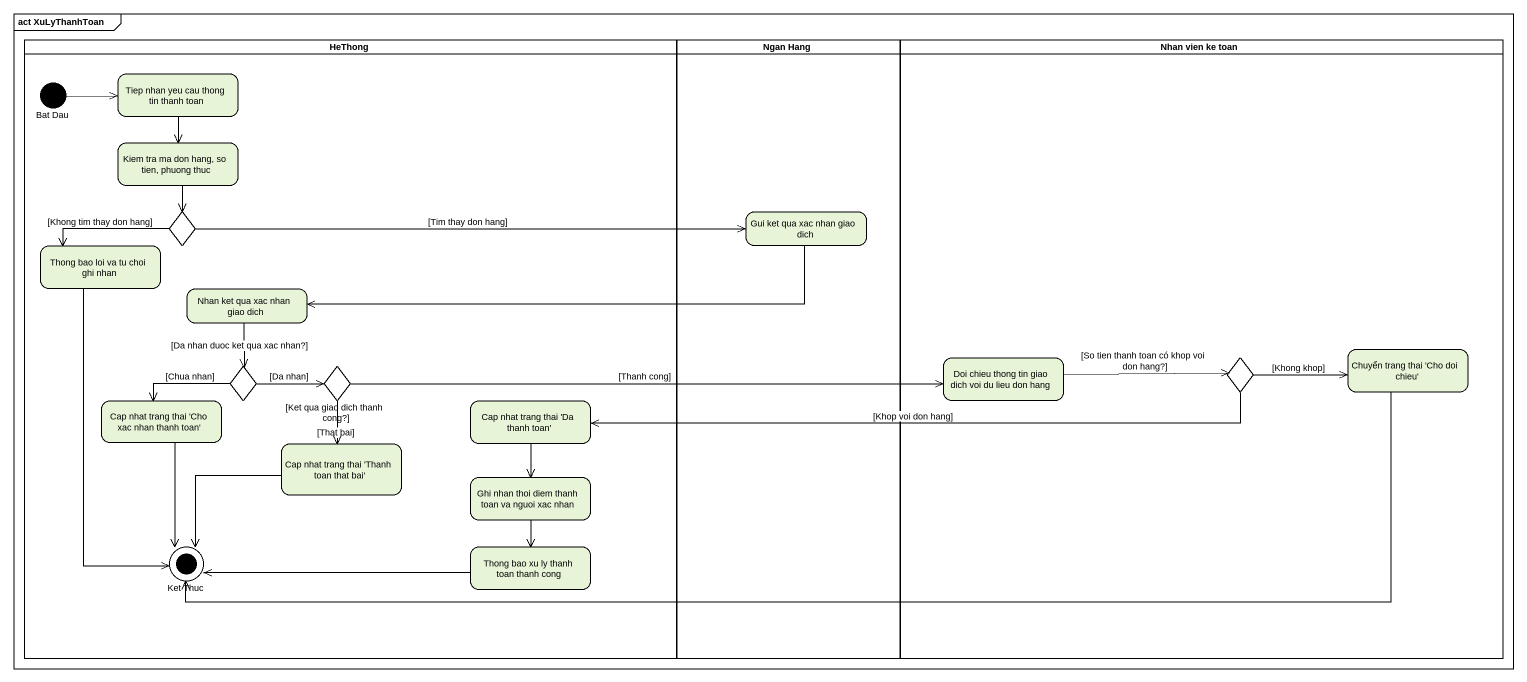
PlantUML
@startuml
mainframe act XuLyThanhToan
hide empty description
state HeThong <<partition>> {
  state "Bat Dau" as Bat_Dau <<start>>
  state "Tiep nhan yeu cau thong tin thanh toan" as Tiep_nhan_yeu_cau_thong_tin
  state "Kiem tra ma don hang, so tien, phuong thuc" as Kiem_tra_ma_don_hang_so
  state choice1 <<choice>>
  state "Thong bao loi va tu choi ghi nhan" as Thong_bao_loi_va_tu_choi
  state "Nhan ket qua xac nhan giao dich" as Nhan_ket_qua_xac_nhan_giao
  state choice3 <<choice>>
  state "[Ket qua giao dich thanh cong?]" as Ket_qua_giao_dich_thanh_cong <<choice>>
  state "Cap nhat trang thai 'Cho xac nhan thanh toan'" as Cap_nhat_trang_thai_Cho_xac
  state "Cap nhat trang thai 'Da thanh toan'" as Cap_nhat_trang_thai_Da
  state "Cap nhat trang thai 'Thanh toan that bai'" as Cap_nhat_trang_thai_Thanh
  state "Ghi nhan thoi diem thanh toan va nguoi xac nhan" as Ghi_nhan_thoi_diem_thanh
  state "Ket Thuc" as Ket_Thuc <<end>>
  state "Thong bao xu ly thanh toan thanh cong" as Thong_bao_xu_ly_thanh_toan
}
state "Ngan Hang" as Ngan_Hang <<partition>> {
  state "Gui ket qua xac nhan giao dich" as Gui_ket_qua_xac_nhan_giao
}
state "Nhan vien ke toan" as Nhan_vien_ke_toan <<partition>> {
  state "Doi chieu thong tin giao dich voi du lieu don hang" as Doi_chieu_thong_tin_giao
  state choice2 <<choice>>
  state "Chuyển trang thai 'Cho doi chieu'" as Chuyển_trang_thai_Cho_doi
}
Bat_Dau -right-> Tiep_nhan_yeu_cau_thong_tin
Tiep_nhan_yeu_cau_thong_tin --> Kiem_tra_ma_don_hang_so
Kiem_tra_ma_don_hang_so --> choice1
choice1 -right-> Gui_ket_qua_xac_nhan_giao : [Tim thay don hang]
choice1 -left-> Thong_bao_loi_va_tu_choi : [Khong tim thay don hang]
Gui_ket_qua_xac_nhan_giao -left-> Nhan_ket_qua_xac_nhan_giao
Thong_bao_loi_va_tu_choi --> Ket_Thuc
Nhan_ket_qua_xac_nhan_giao --> choice3 : [Da nhan duoc ket qua xac nhan?]
Doi_chieu_thong_tin_giao -right-> choice2 : [So tien thanh toan có khop voi don hang?]
choice2 -right-> Chuyển_trang_thai_Cho_doi : [Khong khop]
choice2 -left-> Cap_nhat_trang_thai_Da : [Khop voi don hang]
Chuyển_trang_thai_Cho_doi -left-> Ket_Thuc
choice3 -right-> Ket_qua_giao_dich_thanh_cong : [Da nhan]
choice3 -left-> Cap_nhat_trang_thai_Cho_xac : [Chua nhan]
Ket_qua_giao_dich_thanh_cong -right-> Doi_chieu_thong_tin_giao : [Thanh cong]
Ket_qua_giao_dich_thanh_cong --> Cap_nhat_trang_thai_Thanh : [That bai]
Cap_nhat_trang_thai_Cho_xac --> Ket_Thuc
Cap_nhat_trang_thai_Da --> Ghi_nhan_thoi_diem_thanh
Cap_nhat_trang_thai_Thanh --> Ket_Thuc
Ghi_nhan_thoi_diem_thanh --> Thong_bao_xu_ly_thanh_toan
Thong_bao_xu_ly_thanh_toan -left-> Ket_Thuc
@enduml
